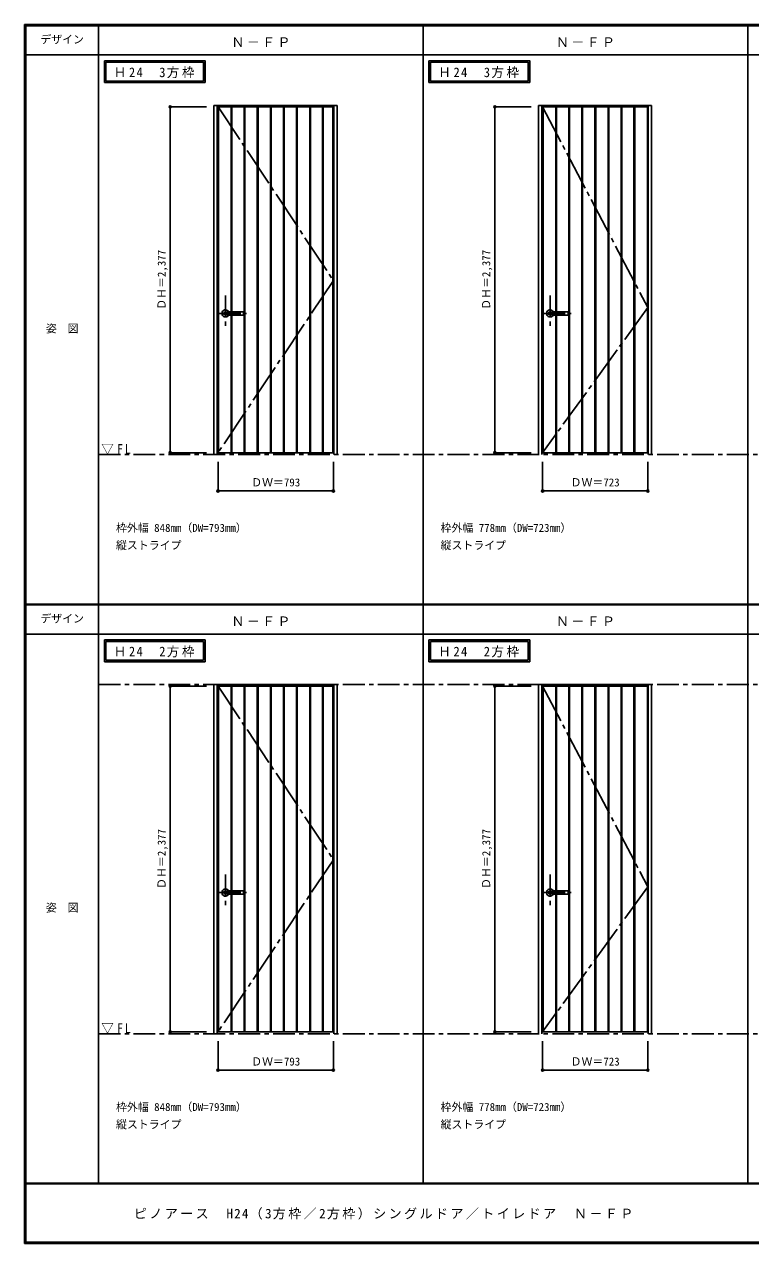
# Model space of a CAD drawing. Units: millimetres, scale not verified. Extents: x -6000 to 5700, y -4307 to 4260.
# Drawn here: x -6000 to -1007, y -4205 to 4175 of the extents above; entities that cross this region are included whole.
import ezdxf
from ezdxf.enums import TextEntityAlignment as Align

# ---------------------------------------------------------------- set-up
doc = ezdxf.new("R2010")
doc.units = ezdxf.units.MM
doc.header["$LTSCALE"] = 30
doc.header["$PDMODE"] = 32
doc.header["$PDSIZE"] = 15
doc.linetypes.add('CHAIN1', pattern=[8, 5, -1, 1, -1])
doc.linetypes.add('CHAIN2', pattern=[12, 9, -1, 1, -1])
for name, color, linetype in [('0-1_通り芯', 4, 'CHAIN1'), ('0-2_扉', 3, 'Continuous'), ('0-3_仕上げ', 3, 'Continuous'), ('0-4_枠', 3, 'Continuous'), ('0-5_レバー', 3, 'Continuous'), ('0-7_', 7, 'CHAIN2'), ('0-A_文字', 7, 'Continuous'), ('0-B_寸法', 7, 'Continuous'), ('F-1_枠', 6, 'Continuous'), ('F-A_文字', 7, 'Continuous')]:
    doc.layers.add(name, color=color, linetype=linetype)
doc.styles.add('ＭＳ ゴシック', font='')
doc.styles.get('ＭＳ ゴシック').set_extended_font_data('MS Gothic')

msp = doc.modelspace()

# ---------------------------------------------------------------- linework, layer by layer
at = {"layer": '0-1_通り芯'}
for p, q in [((-4617.4, 2312.5), (-4617.4, 2102.5)), ((-2385.8, 2312.5), (-2385.8, 2102.5)), ((-4662.4, 2188.5), (-4472.4, 2188.5)), ((-2430.8, 2188.5), (-2240.8, 2188.5)), ((-4617.4, -1668), (-4617.4, -1878)), ((-2385.8, -1668), (-2385.8, -1878)), ((-4662.4, -1792), (-4472.4, -1792)), ((-2430.8, -1792), (-2240.8, -1792))]:
    msp.add_line(p, q, dxfattribs=at)
at = {"layer": '0-1_通り芯', "color": 7}
for p, q in [((-5490, 1218), (5690, 1218)), ((-5490, -362.5), (5690, -362.5)), ((-5490, -2762.5), (5690, -2762.5))]:
    msp.add_line(p, q, dxfattribs=at)
at = {"layer": '0-2_扉'}
for p, q in [((-4668.4, 3608), (-3875.4, 3608)), ((-4668.4, 1231), (-4668.4, 3608)), ((-3875.4, 1231), (-3875.4, 3608)), ((-2436.8, 3608), (-1713.8, 3608)), ((-2436.8, 1231), (-2436.8, 3608)), ((-1713.8, 1231), (-1713.8, 3608)), ((-4668.4, 1231), (-3875.4, 1231)), ((-2436.8, 1231), (-1713.8, 1231)), ((-4668.4, -372.5), (-3875.4, -372.5)), ((-4668.4, -2749.5), (-4668.4, -372.5)), ((-3875.4, -2749.5), (-3875.4, -372.5)), ((-2436.8, -372.5), (-1713.8, -372.5)), ((-2436.8, -2749.5), (-2436.8, -372.5)), ((-1713.8, -2749.5), (-1713.8, -372.5)), ((-4668.4, -2749.5), (-3875.4, -2749.5)), ((-2436.8, -2749.5), (-1713.8, -2749.5))]:
    msp.add_line(p, q, dxfattribs=at)
at = {"layer": '0-3_仕上げ'}
for p, q in [((-4665.4, 1231), (-4665.4, 3608)), ((-4578.4, 2200), (-4578.4, 3608)), ((-4573.4, 2200), (-4573.4, 3608)), ((-4488.4, 1231), (-4488.4, 3608)), ((-4483.4, 1231), (-4483.4, 3608)), ((-4398.4, 1231), (-4398.4, 3608)), ((-4393.4, 1231), (-4393.4, 3608)), ((-4308.4, 1231), (-4308.4, 3608)), ((-4303.4, 1231), (-4303.4, 3608)), ((-4218.4, 1231), (-4218.4, 3608)), ((-4213.4, 1231), (-4213.4, 3608)), ((-4128.4, 1231), (-4128.4, 3608)), ((-4123.4, 1231), (-4123.4, 3608)), ((-4038.4, 1231), (-4038.4, 3608)), ((-4033.4, 1231), (-4033.4, 3608)), ((-3950.4, 1231), (-3950.4, 3608)), ((-3945.4, 1231), (-3945.4, 3608)), ((-3878.4, 1231), (-3878.4, 3608)), ((-2433.8, 1231), (-2433.8, 3608)), ((-2346.8, 2200), (-2346.8, 3608)), ((-2341.8, 2200), (-2341.8, 3608)), ((-2256.8, 1231), (-2256.8, 3608)), ((-2251.8, 1231), (-2251.8, 3608)), ((-2166.8, 1231), (-2166.8, 3608)), ((-2161.8, 1231), (-2161.8, 3608)), ((-2076.8, 1231), (-2076.8, 3608)), ((-2071.8, 1231), (-2071.8, 3608)), ((-1986.8, 1231), (-1986.8, 3608)), ((-1981.8, 1231), (-1981.8, 3608)), ((-1896.8, 1231), (-1896.8, 3608)), ((-1891.8, 1231), (-1891.8, 3608)), ((-1808.8, 1231), (-1808.8, 3608)), ((-1803.8, 1231), (-1803.8, 3608)), ((-1716.8, 1231), (-1716.8, 3608)), ((-4578.4, 1231), (-4578.4, 2177)), ((-4573.4, 1231), (-4573.4, 2177)), ((-2346.8, 1231), (-2346.8, 2177)), ((-2341.8, 1231), (-2341.8, 2177)), ((-4665.4, -2749.5), (-4665.4, -372.5)), ((-4578.4, -1780.5), (-4578.4, -372.5)), ((-4573.4, -1780.5), (-4573.4, -372.5)), ((-4488.4, -2749.5), (-4488.4, -372.5)), ((-4483.4, -2749.5), (-4483.4, -372.5)), ((-4398.4, -2749.5), (-4398.4, -372.5)), ((-4393.4, -2749.5), (-4393.4, -372.5)), ((-4308.4, -2749.5), (-4308.4, -372.5)), ((-4303.4, -2749.5), (-4303.4, -372.5)), ((-4218.4, -2749.5), (-4218.4, -372.5)), ((-4213.4, -2749.5), (-4213.4, -372.5)), ((-4128.4, -2749.5), (-4128.4, -372.5)), ((-4123.4, -2749.5), (-4123.4, -372.5)), ((-4038.4, -2749.5), (-4038.4, -372.5)), ((-4033.4, -2749.5), (-4033.4, -372.5)), ((-3950.4, -2749.5), (-3950.4, -372.5)), ((-3945.4, -2749.5), (-3945.4, -372.5)), ((-3878.4, -2749.5), (-3878.4, -372.5)), ((-2433.8, -2749.5), (-2433.8, -372.5)), ((-2346.8, -1780.5), (-2346.8, -372.5)), ((-2341.8, -1780.5), (-2341.8, -372.5)), ((-2256.8, -2749.5), (-2256.8, -372.5)), ((-2251.8, -2749.5), (-2251.8, -372.5)), ((-2166.8, -2749.5), (-2166.8, -372.5)), ((-2161.8, -2749.5), (-2161.8, -372.5)), ((-2076.8, -2749.5), (-2076.8, -372.5)), ((-2071.8, -2749.5), (-2071.8, -372.5)), ((-1986.8, -2749.5), (-1986.8, -372.5)), ((-1981.8, -2749.5), (-1981.8, -372.5)), ((-1896.8, -2749.5), (-1896.8, -372.5)), ((-1891.8, -2749.5), (-1891.8, -372.5)), ((-1808.8, -2749.5), (-1808.8, -372.5)), ((-1803.8, -2749.5), (-1803.8, -372.5)), ((-1716.8, -2749.5), (-1716.8, -372.5)), ((-4578.4, -2749.5), (-4578.4, -1803.5)), ((-4573.4, -2749.5), (-4573.4, -1803.5)), ((-2346.8, -2749.5), (-2346.8, -1803.5)), ((-2341.8, -2749.5), (-2341.8, -1803.5))]:
    msp.add_line(p, q, dxfattribs=at)
at = {"layer": '0-4_枠'}
for p, q in [((-4697.4, 3618), (-3849.4, 3618)), ((-4697.4, 1218), (-4697.4, 3618)), ((-4673.4, 1218), (-4673.4, 3618)), ((-3873.4, 1218), (-3873.4, 3618)), ((-3849.4, 1218), (-3849.4, 3618)), ((-2465.8, 3618), (-1687.8, 3618)), ((-2465.8, 1218), (-2465.8, 3618)), ((-2441.8, 1218), (-2441.8, 3618)), ((-1711.8, 1218), (-1711.8, 3618)), ((-1687.8, 1218), (-1687.8, 3618)), ((-4697.4, -362.5), (-3849.4, -362.5)), ((-4697.4, -2762.5), (-4697.4, -362.5)), ((-4673.4, -2762.5), (-4673.4, -362.5)), ((-3873.4, -2762.5), (-3873.4, -362.5)), ((-3849.4, -2762.5), (-3849.4, -362.5)), ((-2465.8, -362.5), (-1687.8, -362.5)), ((-2465.8, -2762.5), (-2465.8, -362.5)), ((-2441.8, -2762.5), (-2441.8, -362.5)), ((-1711.8, -2762.5), (-1711.8, -362.5)), ((-1687.8, -2762.5), (-1687.8, -362.5))]:
    msp.add_line(p, q, dxfattribs=at)
at = {"layer": '0-5_レバー'}
for p, q in [((-4617.4, 2198), (-4598.4, 2198)), ((-4617.4, 2179), (-4598.4, 2179)), ((-4598.4, 2199), (-4597.4, 2200)), ((-4598.4, 2178), (-4598.4, 2199)), ((-4597.4, 2200), (-4493.4, 2200)), ((-4492.4, 2199), (-4493.4, 2200)), ((-4492.4, 2178), (-4492.4, 2199)), ((-2385.8, 2198), (-2366.8, 2198)), ((-2385.8, 2179), (-2366.8, 2179)), ((-2366.8, 2199), (-2365.8, 2200)), ((-2366.8, 2178), (-2366.8, 2199)), ((-2365.8, 2200), (-2261.8, 2200)), ((-2260.8, 2199), (-2261.8, 2200)), ((-2260.8, 2178), (-2260.8, 2199)), ((-4598.4, 2178), (-4597.4, 2177)), ((-4493.4, 2177), (-4597.4, 2177)), ((-4492.4, 2178), (-4493.4, 2177)), ((-2366.8, 2178), (-2365.8, 2177)), ((-2261.8, 2177), (-2365.8, 2177)), ((-2260.8, 2178), (-2261.8, 2177)), ((-4617.4, -1782.5), (-4598.4, -1782.5)), ((-4617.4, -1801.5), (-4598.4, -1801.5)), ((-4598.4, -1781.5), (-4597.4, -1780.5)), ((-4598.4, -1802.5), (-4598.4, -1781.5)), ((-4598.4, -1802.5), (-4597.4, -1803.5)), ((-4597.4, -1780.5), (-4493.4, -1780.5)), ((-4493.4, -1803.5), (-4597.4, -1803.5)), ((-4492.4, -1781.5), (-4493.4, -1780.5)), ((-4492.4, -1802.5), (-4493.4, -1803.5)), ((-4492.4, -1802.5), (-4492.4, -1781.5)), ((-2385.8, -1782.5), (-2366.8, -1782.5)), ((-2385.8, -1801.5), (-2366.8, -1801.5)), ((-2366.8, -1781.5), (-2365.8, -1780.5)), ((-2366.8, -1802.5), (-2366.8, -1781.5)), ((-2366.8, -1802.5), (-2365.8, -1803.5)), ((-2365.8, -1780.5), (-2261.8, -1780.5)), ((-2261.8, -1803.5), (-2365.8, -1803.5)), ((-2260.8, -1781.5), (-2261.8, -1780.5)), ((-2260.8, -1802.5), (-2261.8, -1803.5)), ((-2260.8, -1802.5), (-2260.8, -1781.5))]:
    msp.add_line(p, q, dxfattribs=at)
at = {"layer": '0-5_レバー', "color": 4}
for p, q in [((-4597.4, 2177), (-4597.4, 2200)), ((-4493.4, 2200), (-4493.4, 2177)), ((-2365.8, 2177), (-2365.8, 2200)), ((-2261.8, 2200), (-2261.8, 2177)), ((-4597.4, -1803.5), (-4597.4, -1780.5)), ((-4493.4, -1780.5), (-4493.4, -1803.5)), ((-2365.8, -1803.5), (-2365.8, -1780.5)), ((-2261.8, -1780.5), (-2261.8, -1803.5))]:
    msp.add_line(p, q, dxfattribs=at)
for centre, radius, start, end in [((-4617.4, 2188.5), 24.55, 27.93255, 332.06745), ((-4617.4, 2188.5), 11, 59.72736, 300.27264), ((-2385.8, 2188.5), 24.55, 27.93255, 332.06745), ((-2385.8, 2188.5), 11, 59.72736, 300.27264), ((-4617.4, -1792), 24.55, 27.93255, 332.06745), ((-4617.4, -1792), 11, 59.72736, 300.27264), ((-2385.8, -1792), 24.55, 27.93255, 332.06745), ((-2385.8, -1792), 11, 59.72736, 300.27264)]:
    msp.add_arc(centre, radius, start, end, dxfattribs=at)
at = {"layer": '0-5_レバー'}
for centre in [(-4617.4, 2188.5), (-2385.8, 2188.5), (-4617.4, -1792), (-2385.8, -1792)]:
    msp.add_arc(centre, 9.5, 90, 270, dxfattribs=at)
at = {"layer": '0-7_'}
for p, q in [((-4668.4, 3608), (-3875.4, 2414.28)), ((-2436.8, 3608), (-1713.8, 2228.5)), ((-3875.4, 2414.28), (-4668.4, 1231)), ((-1713.8, 2228.5), (-2436.8, 1231)), ((-4668.4, -372.5), (-3875.4, -1566.22)), ((-2436.8, -372.5), (-1713.8, -1752)), ((-3875.4, -1566.22), (-4668.4, -2749.5)), ((-1713.8, -1752), (-2436.8, -2749.5))]:
    msp.add_line(p, q, dxfattribs=at)
at = {"layer": '0-A_文字'}
for p, q in [((-5450, 3925), (-5450, 3775)), ((-5440, 3915), (-5440, 3785)), ((-5440, 3915), (-4767.38, 3915)), ((-4767.38, 3915), (-4767.38, 3785)), ((-3218.4, 3925), (-3218.4, 3775)), ((-3208.4, 3915), (-3208.4, 3785)), ((-3208.4, 3915), (-2535.78, 3915)), ((-2535.78, 3915), (-2535.78, 3785)), ((-5450, 3775), (-4757.38, 3775)), ((-5440, 3785), (-4767.38, 3785)), ((-3218.4, 3775), (-2525.78, 3775)), ((-3208.4, 3785), (-2535.78, 3785)), ((-5450, -55.5), (-5450, -205.5)), ((-5440, -65.5), (-5440, -195.5)), ((-5440, -65.5), (-4767.38, -65.5)), ((-4767.38, -65.5), (-4767.38, -195.5)), ((-3218.4, -55.5), (-3218.4, -205.5)), ((-3208.4, -65.5), (-3208.4, -195.5)), ((-3208.4, -65.5), (-2535.78, -65.5)), ((-2535.78, -65.5), (-2535.78, -195.5)), ((-5450, -205.5), (-4757.38, -205.5)), ((-5440, -195.5), (-4767.38, -195.5)), ((-3218.4, -205.5), (-2525.78, -205.5)), ((-3208.4, -195.5), (-2535.78, -195.5))]:
    msp.add_line(p, q, dxfattribs=at)
for points in [[(-5450, 3925), (-4757.38, 3925), (-4757.38, 3775)], [(-3218.4, 3925), (-2525.78, 3925), (-2525.78, 3775)], [(-5450, -55.5), (-4757.38, -55.5), (-4757.38, -205.5)], [(-3218.4, -55.5), (-2525.78, -55.5), (-2525.78, -205.5)]]:
    msp.add_lwpolyline(points, dxfattribs=at)
at = {"layer": '0-B_寸法', "color": 4}
for p, q in [((-4997.4, 3608), (-4747.4, 3608)), ((-4997.4, 3608), (-4997.4, 1231)), ((-2765.8, 3608), (-2515.8, 3608)), ((-2765.8, 3608), (-2765.8, 1231)), ((-4997.4, 1231), (-4747.4, 1231)), ((-2765.8, 1231), (-2515.8, 1231)), ((-4668.4, 968), (-4668.4, 1168)), ((-3875.4, 968), (-3875.4, 1168)), ((-2436.8, 968), (-2436.8, 1168)), ((-1713.8, 968), (-1713.8, 1168)), ((-4668.4, 968), (-3875.4, 968)), ((-2436.8, 968), (-1713.8, 968)), ((-4997.4, -372.5), (-4747.4, -372.5)), ((-4997.4, -372.5), (-4997.4, -2749.5)), ((-2765.8, -372.5), (-2515.8, -372.5)), ((-2765.8, -372.5), (-2765.8, -2749.5)), ((-4997.4, -2749.5), (-4747.4, -2749.5)), ((-2765.8, -2749.5), (-2515.8, -2749.5)), ((-4668.4, -3012.5), (-4668.4, -2812.5)), ((-3875.4, -3012.5), (-3875.4, -2812.5)), ((-2436.8, -3012.5), (-2436.8, -2812.5)), ((-1713.8, -3012.5), (-1713.8, -2812.5)), ((-4668.4, -3012.5), (-3875.4, -3012.5)), ((-2436.8, -3012.5), (-1713.8, -3012.5))]:
    msp.add_line(p, q, dxfattribs=at)
at = {"layer": '0-B_寸法'}
for p in [(-4997.4, 3608), (-2765.8, 3608), (-4997.4, 1231), (-2765.8, 1231), (-4668.4, 968), (-3875.4, 968), (-2436.8, 968), (-1713.8, 968), (-4997.4, -372.5), (-2765.8, -372.5), (-4997.4, -2749.5), (-2765.8, -2749.5), (-4668.4, -3012.5), (-3875.4, -3012.5), (-2436.8, -3012.5), (-1713.8, -3012.5)]:
    msp.add_point(p, dxfattribs=at)
at = {"layer": 'F-1_枠'}
for p, q in [((-6000, 4175), (5700, 4175)), ((-6000, 4175), (-6000, -4205)), ((-6000, 4170), (5700, 4170)), ((-6000, 4165), (5700, 4165)), ((-5995, 4175), (-5995, -4205)), ((-5990, 4175), (-5990, -4205)), ((-5490, 4175), (-5490, -3790)), ((-3258.4, 4175), (-3258.4, -3790)), ((-1026.8, 4175), (-1026.8, -3790)), ((-6000, 3965), (5700, 3965)), ((-6000, 190.5), (5700, 190.5)), ((-6000, 187.5), (5700, 187.5)), ((-6000, 184.5), (5700, 184.5)), ((-6000, -15.5), (5700, -15.5)), ((5700, -3790), (-6000, -3790)), ((5700, -3795), (-6000, -3795)), ((5700, -4195), (-6000, -4195)), ((5700, -4200), (-6000, -4200)), ((5700, -4205), (-6000, -4205))]:
    msp.add_line(p, q, dxfattribs=at)

# ---------------------------------------------------------------- texts
at = {"layer": '0-1_通り芯', "color": 7, "char_height": 65.98, "attachment_point": 7, "style": 'ＭＳ ゴシック'}
for insert in [(-5471.25, 1218), (-5471.25, -2762.5)]:
    msp.add_mtext('\\T1.26;\\W0.95;▽FL', dxfattribs=dict(at, insert=insert))
at = {"layer": '0-A_文字', "style": 'ＭＳ ゴシック'}
for s, p in [('枠外幅 848mm（DW=793mm）', (-5370, 670.5)), ('枠外幅 778mm（DW=723mm）', (-3138.4, 670.5)), ('縦ストライプ', (-5370, 550.5)), ('縦ストライプ', (-3138.4, 550.5)), ('枠外幅 848mm（DW=793mm）', (-5370, -3310)), ('枠外幅 778mm（DW=723mm）', (-3138.4, -3310)), ('縦ストライプ', (-5370, -3430)), ('縦ストライプ', (-3138.4, -3430))]:
    msp.add_text(s, height=54.99, dxfattribs=at).set_placement(p, align=Align.BOTTOM_LEFT)
at = {"layer": '0-A_文字', "char_height": 65.98, "attachment_point": 7, "style": 'ＭＳ ゴシック'}
for s, insert in [('\\T1.17;Ｎ－ＦＰ', (-4576.7, 4020)), ('\\T1.17;Ｎ－ＦＰ', (-2345.1, 4020)), ('\\T1.22;\\W0.95;Ｈ24\u30003方枠', (-5385.34, 3805)), ('\\T1.22;\\W0.95;Ｈ24\u30003方枠', (-3153.74, 3805)), ('\\T1.17;Ｎ－ＦＰ', (-4576.7, 39.5)), ('\\T1.17;Ｎ－ＦＰ', (-2345.1, 39.5)), ('\\T1.22;\\W0.95;Ｈ24\u30002方枠', (-5385.34, -175.5)), ('\\T1.22;\\W0.95;Ｈ24\u30002方枠', (-3153.74, -175.5))]:
    msp.add_mtext(s, dxfattribs=dict(at, insert=insert))
at = {"layer": '0-B_寸法', "style": 'ＭＳ ゴシック'}
for p in [(-5012.4, 2213.25), (-2780.8, 2213.25), (-5012.4, -1767.25), (-2780.8, -1767.25)]:
    msp.add_text('ＤＨ＝2,377', height=54.99, rotation=90, dxfattribs=at).set_placement(p, align=Align.BOTTOM_LEFT)
for s, p in [('ＤＷ＝793', (-4440.65, 983)), ('ＤＷ＝723', (-2244.55, 983)), ('ＤＷ＝793', (-4440.65, -2997.5)), ('ＤＷ＝723', (-2244.55, -2997.5))]:
    msp.add_text(s, height=54.99, dxfattribs=at).set_placement(p, align=Align.BOTTOM_LEFT)
at = {"layer": 'F-A_文字', "style": 'ＭＳ ゴシック'}
for s, p in [('デザイン', (-5890, 4027.5)), ('姿\u3000図', (-5852.5, 2040.25)), ('デザイン', (-5890, 47)), ('姿\u3000図', (-5852.5, -1940.25))]:
    msp.add_text(s, height=54.99, dxfattribs=at).set_placement(p, align=Align.BOTTOM_LEFT)
at = {"layer": 'F-A_文字', "insert": (-5247.55, -4040), "char_height": 65.98, "attachment_point": 7, "style": 'ＭＳ ゴシック'}
msp.add_mtext('\\T1.18;ピノアース\u3000H24（3方枠／2方枠）シングルドア／トイレドア\u3000Ｎ－ＦＰ', dxfattribs=at)

doc.saveas('drawing.dxf')
